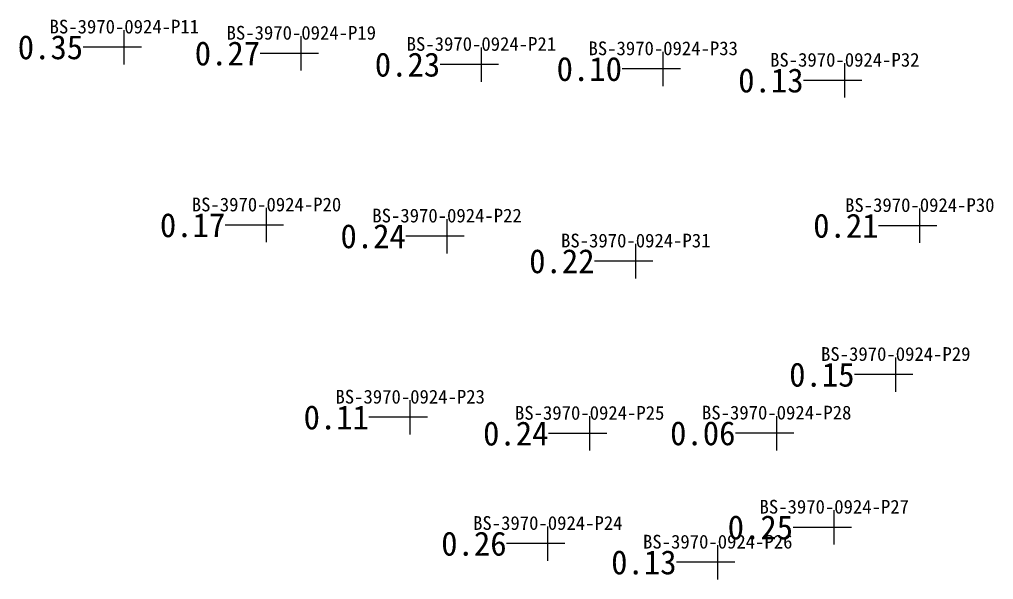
# Model space of a CAD drawing. Header units: inches. Extents: x 469949.6 to 469986.7, y 4349830.5 to 4349873.1.
# Drawn here: x 469958.34 to 469986.71, y 4349830.46 to 4349846.76 of the extents above; entities that cross this region are included whole.
import ezdxf
from ezdxf.enums import TextEntityAlignment as Align

# ---------------------------------------------------------------- set-up
doc = ezdxf.new("R2010")
doc.units = ezdxf.units.IN
doc.header["$MEASUREMENT"] = 0
for name, color, linetype, lineweight in [('点', 7, 'Continuous', 0), ('线条', 7, 'Continuous', 0), ('钻孔', 7, 'Continuous', 0)]:
    doc.layers.add(name, color=color, linetype=linetype, lineweight=lineweight)
doc.styles.add('3dmine_textStyle_2', font='', dxfattribs={"height": 1})
doc.styles.get('3dmine_textStyle_2').set_extended_font_data('SimSun-ExtB')

msp = doc.modelspace()

# ---------------------------------------------------------------- hatches: boundary and pattern name
at = {"layer": '钻孔', "linetype": 'Continuous', "lineweight": 0, "true_color": 0x808080, "extrusion": (0, 1, 0)}
for points in [[(-469962.391, 3960.162), (-469961.391, 3960.162), (-469961.391, 3971.162), (-469962.391, 3971.162)], [(-469967.547, 3960.026), (-469966.547, 3960.026), (-469966.547, 3971.026), (-469967.547, 3971.026)], [(-469972.793, 3960.097), (-469971.793, 3960.097), (-469971.793, 3971.097), (-469972.793, 3971.097)], [(-469978.09, 3960.029), (-469977.09, 3960.029), (-469977.09, 3970.029), (-469978.09, 3970.029)], [(-469983.38, 3959.762), (-469982.38, 3959.762), (-469982.38, 3969.762), (-469983.38, 3969.762)], [(-469966.533, 3960.231), (-469965.533, 3960.231), (-469965.533, 3971.231), (-469966.533, 3971.231)], [(-469985.565, 3959.575), (-469984.565, 3959.575), (-469984.565, 3969.575), (-469985.565, 3969.575)], [(-469971.793, 3960.148), (-469970.793, 3960.148), (-469970.793, 3971.148), (-469971.793, 3971.148)], [(-469977.291, 3960.103), (-469976.291, 3960.103), (-469976.291, 3970.103), (-469977.291, 3970.103)], [(-469984.865, 3959.659), (-469983.865, 3959.659), (-469983.865, 3969.659), (-469984.865, 3969.659)], [(-469970.719, 3960.157), (-469969.719, 3960.157), (-469969.719, 3971.157), (-469970.719, 3971.157)], [(-469975.948, 3960.463), (-469974.948, 3960.463), (-469974.948, 3970.463), (-469975.948, 3970.463)], [(-469981.396, 3959.878), (-469980.396, 3959.878), (-469980.396, 3969.878), (-469981.396, 3969.878)], [(-469983.073, 3959.774), (-469982.073, 3959.774), (-469982.073, 3969.774), (-469983.073, 3969.774)], [(-469974.728, 3959.942), (-469973.728, 3959.942), (-469973.728, 3970.942), (-469974.728, 3970.942)], [(-469979.679, 3960.366), (-469978.679, 3960.366), (-469978.679, 3970.366), (-469979.679, 3970.366)]]:
    msp.add_hatch(color=8, dxfattribs=at).paths.add_polyline_path(points, flags=0)

# ---------------------------------------------------------------- linework, layer by layer
at = {"layer": '点', "color": 138, "linetype": 'Continuous', "lineweight": 0, "true_color": 0x004c4c}
for points, elevation in [([(469961.391, 4349845.457), (469961.391, 4349846.457)], 3971.162), ([(469966.547, 4349845.277), (469966.547, 4349846.277)], 3971.026), ([(469961.891, 4349845.957), (469960.891, 4349845.957)], 3971.162), ([(469971.793, 4349844.952), (469971.793, 4349845.952)], 3971.097), ([(469967.047, 4349845.777), (469966.047, 4349845.777)], 3971.026), ([(469977.09, 4349844.825), (469977.09, 4349845.825)], 3970.029), ([(469972.293, 4349845.452), (469971.293, 4349845.452)], 3971.097), ([(469977.59, 4349845.325), (469976.59, 4349845.325)], 3970.029), ([(469982.38, 4349844.491), (469982.38, 4349845.491)], 3969.762), ([(469982.88, 4349844.991), (469981.88, 4349844.991)], 3969.762), ([(469965.533, 4349840.279), (469965.533, 4349841.279)], 3971.231), ([(469984.565, 4349840.263), (469984.565, 4349841.263)], 3969.575), ([(469966.033, 4349840.779), (469965.033, 4349840.779)], 3971.231), ([(469970.793, 4349839.957), (469970.793, 4349840.957)], 3971.148), ([(469985.065, 4349840.763), (469984.065, 4349840.763)], 3969.575), ([(469971.293, 4349840.457), (469970.293, 4349840.457)], 3971.148), ([(469976.291, 4349839.23), (469976.291, 4349840.23)], 3970.103), ([(469976.791, 4349839.73), (469975.791, 4349839.73)], 3970.103), ([(469983.865, 4349835.928), (469983.865, 4349836.928)], 3969.659), ([(469984.365, 4349836.428), (469983.365, 4349836.428)], 3969.659), ([(469969.719, 4349834.685), (469969.719, 4349835.685)], 3971.157), ([(469970.219, 4349835.185), (469969.219, 4349835.185)], 3971.157), ([(469974.948, 4349834.215), (469974.948, 4349835.215)], 3970.463), ([(469980.396, 4349834.222), (469980.396, 4349835.222)], 3969.878), ([(469975.448, 4349834.715), (469974.448, 4349834.715)], 3970.463), ([(469980.896, 4349834.722), (469979.896, 4349834.722)], 3969.878), ([(469982.073, 4349831.483), (469982.073, 4349832.483)], 3969.774), ([(469973.728, 4349831.009), (469973.728, 4349832.009)], 3970.942), ([(469982.573, 4349831.983), (469981.573, 4349831.983)], 3969.774), ([(469974.228, 4349831.509), (469973.228, 4349831.509)], 3970.942), ([(469978.679, 4349830.465), (469978.679, 4349831.465)], 3970.366), ([(469979.179, 4349830.965), (469978.179, 4349830.965)], 3970.366)]:
    msp.add_lwpolyline(points, dxfattribs=dict(at, elevation=elevation))
at = {"layer": '线条', "color": 138, "linetype": 'Continuous', "lineweight": 0, "true_color": 0x004c4c}
for points, elevation in [([(469961.391, 4349845.957), (469961.391, 4349845.957), (469961.391, 4349845.957)], 3971.162), ([(469966.547, 4349845.777), (469966.547, 4349845.777), (469966.547, 4349845.777)], 3971.026), ([(469971.793, 4349845.452), (469971.793, 4349845.452), (469971.793, 4349845.452)], 3971.097), ([(469977.09, 4349845.325), (469977.09, 4349845.325), (469977.09, 4349845.325)], 3970.029), ([(469982.38, 4349844.991), (469982.38, 4349844.991), (469982.38, 4349844.991)], 3969.762), ([(469965.533, 4349840.779), (469965.533, 4349840.779), (469965.533, 4349840.779)], 3971.231), ([(469984.565, 4349840.763), (469984.565, 4349840.763), (469984.565, 4349840.763)], 3969.575), ([(469970.793, 4349840.457), (469970.793, 4349840.457), (469970.793, 4349840.457)], 3971.148), ([(469976.291, 4349839.73), (469976.291, 4349839.73), (469976.291, 4349839.73)], 3970.103), ([(469983.865, 4349836.428), (469983.865, 4349836.428), (469983.865, 4349836.428)], 3969.659), ([(469969.719, 4349835.185), (469969.719, 4349835.185), (469969.719, 4349835.185)], 3971.157), ([(469974.948, 4349834.715), (469974.948, 4349834.715), (469974.948, 4349834.715)], 3970.463), ([(469980.396, 4349834.722), (469980.396, 4349834.722), (469980.396, 4349834.722)], 3969.878), ([(469982.073, 4349831.983), (469982.073, 4349831.983), (469982.073, 4349831.983)], 3969.774), ([(469973.728, 4349831.509), (469973.728, 4349831.509), (469973.728, 4349831.509)], 3970.942), ([(469978.679, 4349830.965), (469978.679, 4349830.965), (469978.679, 4349830.965)], 3970.366)]:
    msp.add_lwpolyline(points, dxfattribs=dict(at, elevation=elevation))
at = {"layer": '钻孔', "color": 8, "linetype": 'Continuous', "lineweight": 0, "true_color": 0x808080}
for points, elevation in [([(469961.391, 4349845.957), (469960.191, 4349845.957)], 3971.162), ([(469961.391, 4349845.957), (469960.191, 4349845.957)], 3960.162), ([(469966.547, 4349845.777), (469965.347, 4349845.777)], 3971.026), ([(469966.547, 4349845.777), (469965.347, 4349845.777)], 3960.026), ([(469971.793, 4349845.452), (469970.593, 4349845.452)], 3971.097), ([(469971.793, 4349845.452), (469970.593, 4349845.452)], 3960.097), ([(469977.09, 4349845.325), (469975.89, 4349845.325)], 3970.029), ([(469977.09, 4349845.325), (469975.89, 4349845.325)], 3960.029), ([(469982.38, 4349844.991), (469981.18, 4349844.991)], 3969.762), ([(469982.38, 4349844.991), (469981.18, 4349844.991)], 3959.762), ([(469965.533, 4349840.779), (469964.333, 4349840.779)], 3971.231), ([(469965.533, 4349840.779), (469964.333, 4349840.779)], 3960.231), ([(469984.565, 4349840.763), (469983.365, 4349840.763)], 3969.575), ([(469984.565, 4349840.763), (469983.365, 4349840.763)], 3959.575), ([(469970.793, 4349840.457), (469969.593, 4349840.457)], 3971.148), ([(469970.793, 4349840.457), (469969.593, 4349840.457)], 3960.148), ([(469976.291, 4349839.73), (469975.091, 4349839.73)], 3970.103), ([(469976.291, 4349839.73), (469975.091, 4349839.73)], 3960.103), ([(469983.865, 4349836.428), (469982.665, 4349836.428)], 3969.659), ([(469983.865, 4349836.428), (469982.665, 4349836.428)], 3959.659), ([(469969.719, 4349835.185), (469968.519, 4349835.185)], 3971.157), ([(469969.719, 4349835.185), (469968.519, 4349835.185)], 3960.157), ([(469974.948, 4349834.715), (469973.748, 4349834.715)], 3970.463), ([(469974.948, 4349834.715), (469973.748, 4349834.715)], 3960.463), ([(469980.396, 4349834.722), (469979.196, 4349834.722)], 3969.878), ([(469980.396, 4349834.722), (469979.196, 4349834.722)], 3959.878), ([(469982.073, 4349831.983), (469980.873, 4349831.983)], 3969.774), ([(469982.073, 4349831.983), (469980.873, 4349831.983)], 3959.774), ([(469973.728, 4349831.509), (469972.528, 4349831.509)], 3970.942), ([(469973.728, 4349831.509), (469972.528, 4349831.509)], 3959.942), ([(469978.679, 4349830.965), (469977.479, 4349830.965)], 3970.366), ([(469978.679, 4349830.965), (469977.479, 4349830.965)], 3960.366)]:
    msp.add_lwpolyline(points, dxfattribs=dict(at, elevation=elevation))

# ---------------------------------------------------------------- texts
at = {"layer": '钻孔', "color": 138, "linetype": 'Continuous', "lineweight": 0, "true_color": 0x004c4c, "style": '3dmine_textStyle_2'}
for s, p in [('BS-3970-0924-P11', (469961.391, 4349846.357, 3971.162)), ('BS-3970-0924-P19', (469966.547, 4349846.177, 3971.026)), ('BS-3970-0924-P21', (469971.793, 4349845.852, 3971.097)), ('BS-3970-0924-P33', (469977.09, 4349845.725, 3970.029)), ('BS-3970-0924-P32', (469982.38, 4349845.391, 3969.762)), ('BS-3970-0924-P20', (469965.533, 4349841.179, 3971.231)), ('BS-3970-0924-P30', (469984.565, 4349841.163, 3969.575)), ('BS-3970-0924-P22', (469970.793, 4349840.857, 3971.148)), ('BS-3970-0924-P31', (469976.291, 4349840.13, 3970.103)), ('BS-3970-0924-P29', (469983.865, 4349836.828, 3969.659)), ('BS-3970-0924-P23', (469969.719, 4349835.585, 3971.157)), ('BS-3970-0924-P25', (469974.948, 4349835.115, 3970.463)), ('BS-3970-0924-P28', (469980.396, 4349835.122, 3969.878)), ('BS-3970-0924-P27', (469982.073, 4349832.383, 3969.774)), ('BS-3970-0924-P24', (469973.728, 4349831.909, 3970.942)), ('BS-3970-0924-P26', (469978.679, 4349831.365, 3970.366))]:
    msp.add_text(s, height=0.4, dxfattribs=at).set_placement(p, align=Align.CENTER)
at = {"layer": '钻孔', "color": 8, "linetype": 'Continuous', "lineweight": 0, "true_color": 0x808080, "style": '3dmine_textStyle_2'}
for s, p in [('0.35', (469960.191, 4349845.957, 3965.662)), ('0.27', (469965.347, 4349845.777, 3965.526)), ('0.23', (469970.593, 4349845.452, 3965.597)), ('0.10', (469975.89, 4349845.325, 3965.029)), ('0.13', (469981.18, 4349844.991, 3964.762)), ('0.17', (469964.333, 4349840.779, 3965.731)), ('0.21', (469983.365, 4349840.763, 3964.575)), ('0.24', (469969.593, 4349840.457, 3965.648)), ('0.22', (469975.091, 4349839.73, 3965.103)), ('0.15', (469982.665, 4349836.428, 3964.659)), ('0.11', (469968.519, 4349835.185, 3965.657)), ('0.24', (469973.748, 4349834.715, 3965.463)), ('0.06', (469979.196, 4349834.722, 3964.878)), ('0.25', (469980.873, 4349831.983, 3964.774)), ('0.26', (469972.528, 4349831.509, 3965.442)), ('0.13', (469977.479, 4349830.965, 3965.366))]:
    msp.add_text(s, height=0.7, dxfattribs=at).set_placement(p, align=Align.MIDDLE_RIGHT)

doc.saveas('drawing.dxf')
